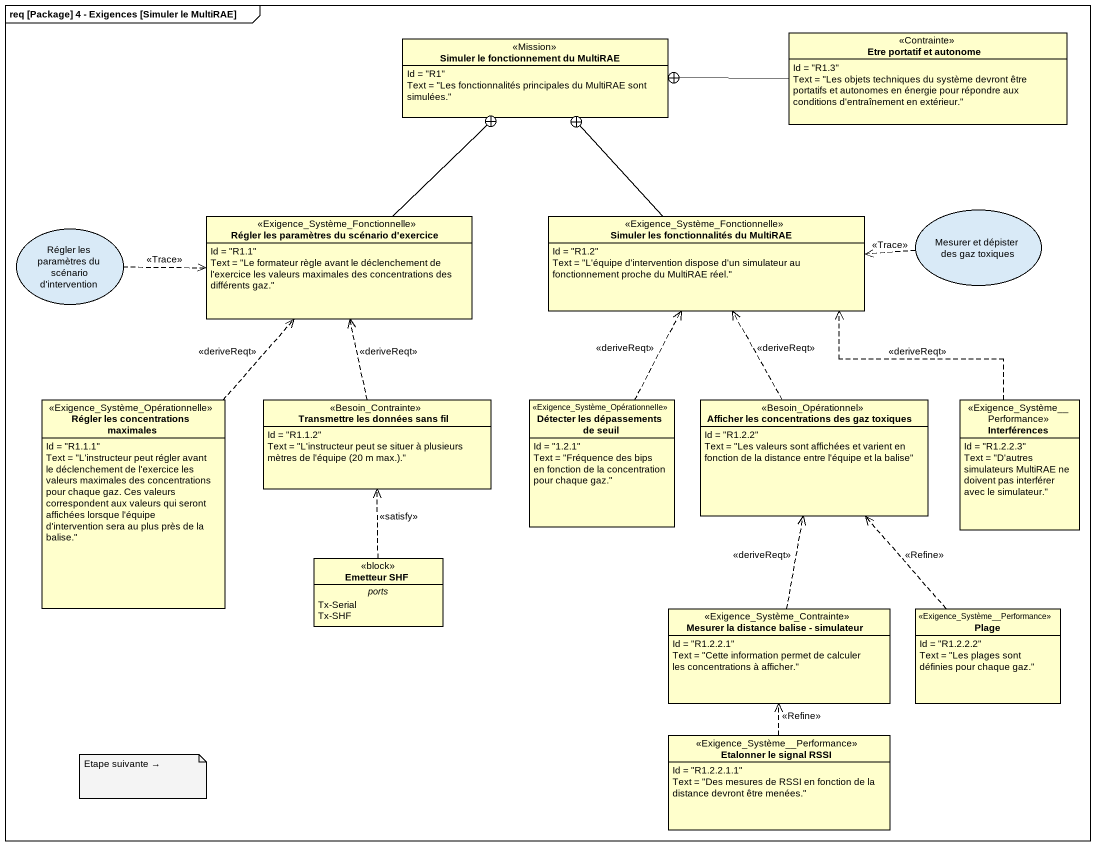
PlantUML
@startuml
mainframe req [Package] 4 - Exigences [Simuler le MultiRAE]
allowmixing
hide circle
hide empty members
class "Simuler le fonctionnement du MultiRAE" as Simuler_le_fonctionnement <<Mission>> {
  Id = "R1"
  Text = "Les fonctionnalités principales du MultiRAE sont simulées."
}
class "Etre portatif et autonome" as Etre_portatif_et_autonome <<Contrainte>> {
  Id = "R1.3"
  Text = "Les objets techniques du système devront être portatifs et autonomes en énergie pour répondre aux conditions d'entraînement en extérieur."
}
class "Régler les paramètres du scénario d'exercice" as Régler_les_paramètres_du <<Exigence_Système_Fonctionnelle>> {
  Id = "R1.1"
  Text = "Le formateur règle avant le déclenchement de l'exercice les valeurs maximales des concentrations des différents gaz."
}
class "Simuler les fonctionnalités du MultiRAE" as Simuler_les_fonctionnalités <<Exigence_Système_Fonctionnelle>> {
  Id = "R1.2"
  Text = "L'équipe d'intervention dispose d'un simulateur au fonctionnement proche du MultiRAE réel."
}
usecase "Mesurer et dépister des gaz toxiques" as Mesurer_et_dépister_des_gaz
usecase "Régler les paramètres du scénario d'intervention" as Régler_les_paramètres_du_2
class "Régler les concentrations maximales" as Régler_les_concentrations <<Exigence_Système_Opérationnelle>> {
  Id = "R1.1.1"
  Text = "L'instructeur peut régler avant le déclenchement de l'exercice les valeurs maximales des concentrations pour chaque gaz. Ces valeurs correspondent aux valeurs qui seront affichées lorsque l'équipe d'intervention sera au plus près de la balise."
}
class "Transmettre les données sans fil" as Transmettre_les_données <<Besoin_Contrainte>> {
  Id = "R1.1.2"
  {field} Text = "L'instructeur peut se situer à plusieurs mètres de l'équipe (20 m max.)."
}
class "Détecter les dépassements de seuil" as Détecter_les_dépassements <<Exigence_Système_Opérationnelle>> {
  Id = "1.2.1"
  Text = "Fréquence des bips en fonction de la concentration pour chaque gaz."
}
class "Afficher les concentrations des gaz toxiques" as Afficher_les_concentrations <<Besoin_Opérationnel>> {
  Id = "R1.2.2"
  Text = "Les valeurs sont affichées et varient en fonction de la distance entre l'équipe et la balise"
}
class Interférences <<Exigence_Système__Performance>> {
  Id = "R1.2.2.3"
  Text = "D'autres simulateurs MultiRAE ne doivent pas interférer avec le simulateur."
}
class "Emetteur SHF" as Emetteur_SHF <<block>> {
  -- ports --
  Tx-Serial
  Tx-SHF
}
class "Mesurer la distance balise - simulateur" as Mesurer_la_distance_balise <<Exigence_Système_Contrainte>> {
  Id = "R1.2.2.1"
  Text = "Cette information permet de calculer les concentrations à afficher."
}
class Plage <<Exigence_Système__Performance>> {
  Id = "R1.2.2.2"
  Text = "Les plages sont définies pour chaque gaz."
}
class "Etalonner le signal RSSI" as Etalonner_le_signal_RSSI <<Exigence_Système__Performance>> {
  Id = "R1.2.2.1.1"
  Text = "Des mesures de RSSI en fonction de la distance devront être menées."
}
Etre_portatif_et_autonome -left-+ Simuler_le_fonctionnement
Régler_les_paramètres_du -up-+ Simuler_le_fonctionnement
Simuler_les_fonctionnalités -up-+ Simuler_le_fonctionnement
Mesurer_et_dépister_des_gaz .left.> Simuler_les_fonctionnalités : <<Trace>>
Régler_les_paramètres_du_2 .right.> Régler_les_paramètres_du : <<Trace>>
Régler_les_concentrations .up.> Régler_les_paramètres_du : <<deriveReqt>>
Transmettre_les_données .up.> Régler_les_paramètres_du : <<deriveReqt>>
Détecter_les_dépassements .up.> Simuler_les_fonctionnalités : <<deriveReqt>>
Afficher_les_concentrations .up.> Simuler_les_fonctionnalités : <<deriveReqt>>
Interférences .up.> Simuler_les_fonctionnalités : <<deriveReqt>>
Emetteur_SHF .up.> Transmettre_les_données : <<satisfy>>
Mesurer_la_distance_balise .up.> Afficher_les_concentrations : <<deriveReqt>>
Plage .up.> Afficher_les_concentrations : <<Refine>>
Etalonner_le_signal_RSSI .up.> Mesurer_la_distance_balise : <<Refine>>
note as N1
  Etape suivante →
end note
@enduml
